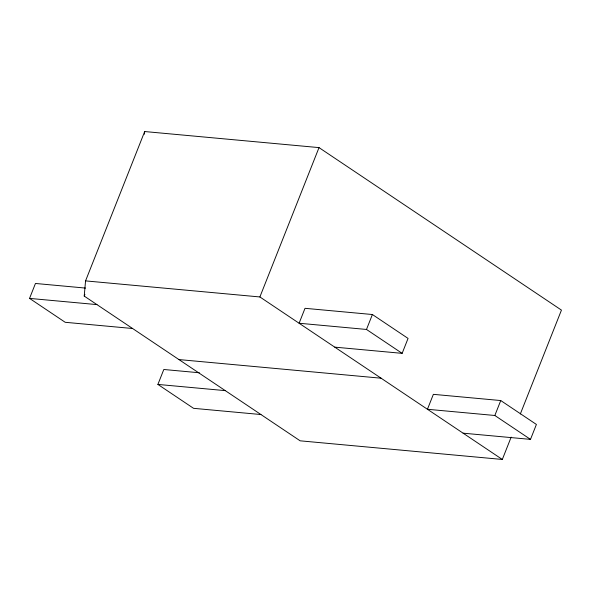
<?xml version="1.0" encoding="UTF-8"?>
<svg xmlns="http://www.w3.org/2000/svg" width="591" height="591" viewBox="0 0 591 591"><rect width="100%" height="100%" fill="white"/><g stroke="black" fill="none" stroke-linecap="round" stroke-linejoin="round"><path stroke-width="0.89" d="M511.156 437.141L502.32 459.458L300.154 440.82L84.225 296.084L85.555 280.888L144.684 131.542L319.014 147.61L561.45 310.112L520.331 413.966M144.448 134.223L144.684 131.542M132.591 328.507L65.202 322.294L29.55 298.396L35.46 283.466L85.547 288.083M84.225 296.084L84.905 294.37M260.941 414.535L193.553 408.322L157.9 384.423L163.81 369.493L199.33 372.766M85.555 280.888L259.885 296.955L319.014 147.61M372.404 314.523L305.015 308.31L299.105 323.24L366.486 329.453L372.404 314.523L408.056 338.414L402.146 353.352L334.757 347.139M500.754 400.55L433.366 394.337L427.448 409.275L494.837 415.488L500.754 400.55L536.406 424.449L530.489 439.379L463.1 433.173M29.55 298.396L96.939 304.609M178.94 359.572L381.099 378.203M157.9 384.423L225.289 390.636M366.486 329.453L402.146 353.352M494.837 415.488L530.489 439.379M259.885 296.955L502.32 459.458"/></g></svg>
